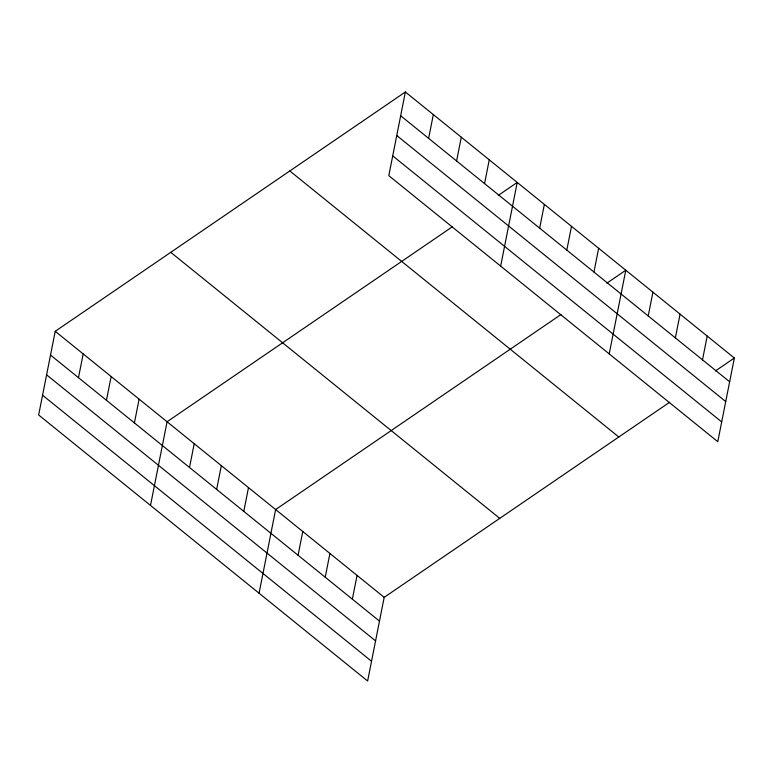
<?xml version="1.0" encoding="UTF-8"?>
<svg xmlns="http://www.w3.org/2000/svg" width="773" height="773" viewBox="0 0 773 773"><rect width="100%" height="100%" fill="white"/><g stroke="black" fill="none" stroke-linecap="round" stroke-linejoin="round"><path stroke-width="1.16" d="M405.371 91.987L388.809 175.655L717.779 441.692L734.35 358.025L405.371 91.987L55.221 331.308L38.65 414.975L367.629 681.013L384.191 597.345L669.602 402.279M78.479 377.688L83.184 353.918M106.442 400.298L111.148 376.528M134.405 422.908L139.111 399.148M150.503 505.436L167.074 421.758L452.476 226.692M189.501 467.472L194.207 443.702M216.643 489.425L221.349 465.655M243.785 511.368L248.491 487.599M259.061 593.22L275.632 509.552L561.043 314.485M298.069 555.265L302.774 531.495M325.211 577.209L329.916 553.449M428.629 138.367L433.334 114.597M352.353 599.162L357.058 575.392M456.592 160.977L461.297 137.208M484.555 183.588L489.261 159.827M500.653 266.115L517.224 182.438L498.295 195.376M539.66 228.151L544.366 204.381M566.802 250.094L571.508 226.334M593.944 272.048L598.65 248.278M609.221 353.899L625.792 270.231L606.863 283.16M648.218 315.944L652.924 292.175M675.36 337.888L680.066 314.128M702.502 359.841L707.208 336.071M715.421 370.953L734.35 358.025M400.665 115.747L729.644 381.785M396.752 135.517L725.731 401.554M392.723 155.885L721.692 421.923M289.817 170.959L618.796 436.996M170.765 252.327L499.745 518.364M55.221 331.308L384.191 597.345M50.516 355.068L379.485 621.106M46.602 374.837L375.572 640.875M42.563 395.206L371.542 661.244"/></g></svg>
